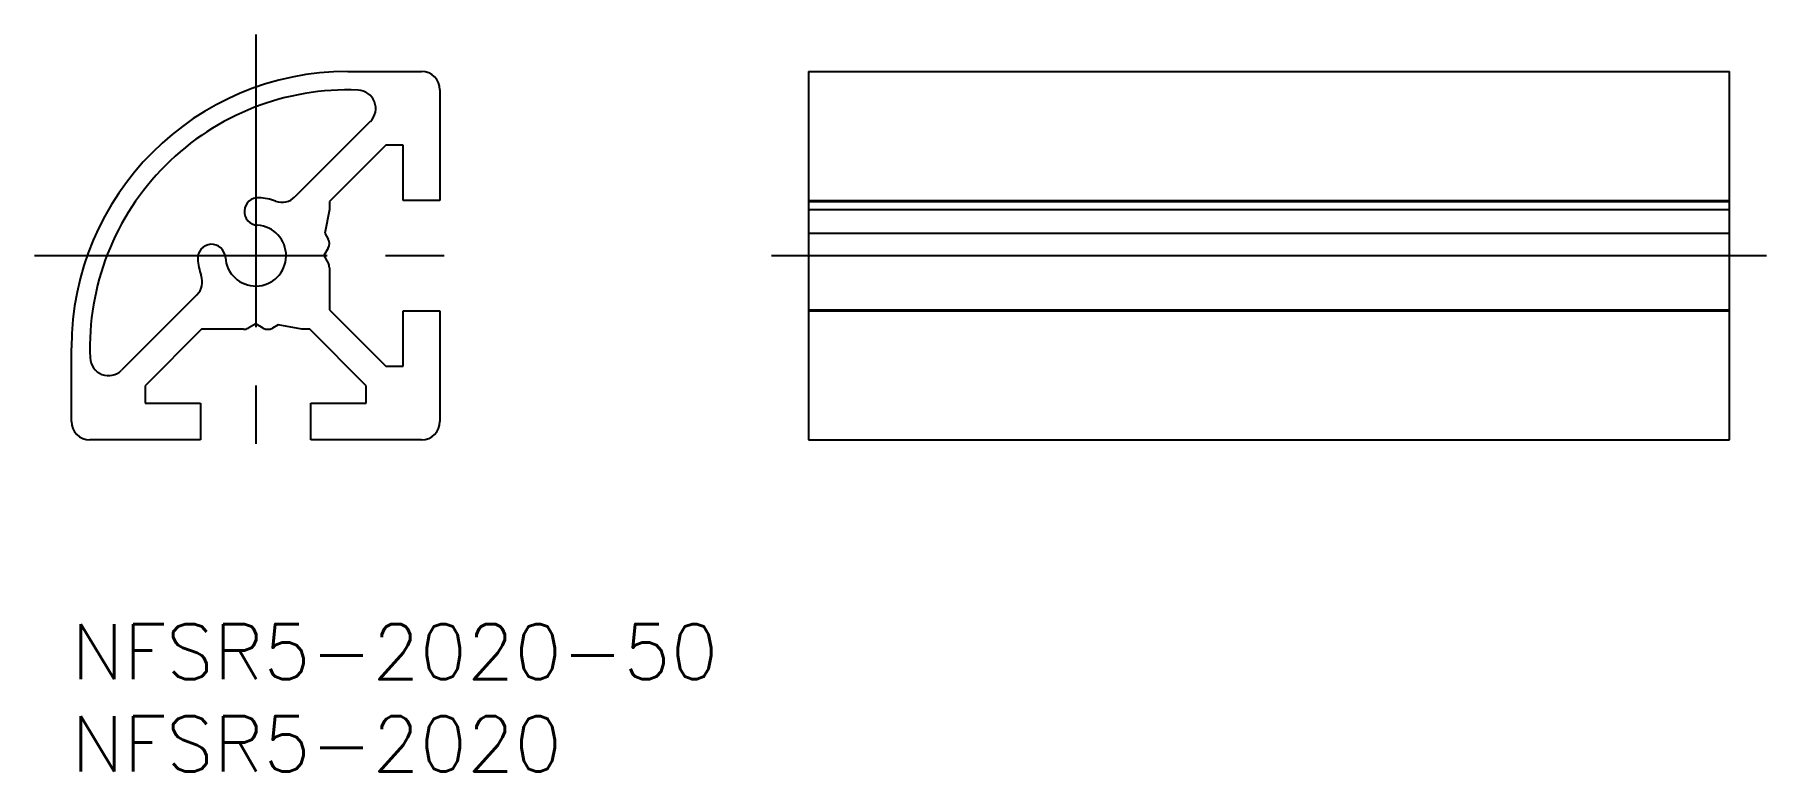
# Model space of a CAD drawing. Extents: x -2 to 92, y -8 to 32.
import ezdxf

# ---------------------------------------------------------------- set-up
doc = ezdxf.new("R2010")
doc.units = 0
doc.header["$LTSCALE"] = 0.5
doc.linetypes.add('CENTER', pattern=[50.8, 31.75, -6.35, 6.35, -6.35])
for name, color, linetype in [('MSM_CENTER', 1, 'CENTER'), ('MSM_CONTINUOUS', 7, 'CONTINUOUS'), ('MSM_PART_NUMBER', 7, 'CONTINUOUS')]:
    doc.layers.add(name, color=color, linetype=linetype)
doc.styles.get("Standard").update_dxf_attribs({"font": 'txt.shx', "height": 1.5, "bigfont": 'bigfont.shx'})

# ---------------------------------------------------------------- blocks, each defined once
blk = doc.blocks.new('*U3')
at = {"layer": 'MSM_PART_NUMBER'}
blk.add_text('NFSR5-2020-50', height=3, dxfattribs=at).set_placement((0, -3))
blk = doc.blocks.new('*U4')
at = {"layer": 'MSM_PART_NUMBER'}
blk.add_text('NFSR5-2020', height=3, dxfattribs=at).set_placement((0, -8))

msp = doc.modelspace()

# ---------------------------------------------------------------- linework, layer by layer
at = {"layer": 'MSM_CENTER'}
for p, q in [((10, 32), (10, 8)), ((-2, 20), (22, 20)), ((38, 20), (92, 20))]:
    msp.add_line(p, q, dxfattribs=at)
at = {"layer": 'MSM_CONTINUOUS'}
for p, q in [((15, 30), (19, 30)), ((40, 30), (90, 30)), ((40, 30), (40, 10)), ((90, 10), (90, 30)), ((20, 29), (20, 23)), ((16.222, 27.283), (12.13, 23.191)), ((17.061, 26), (14, 22.939)), ((18, 26), (17.061, 26)), ((18, 23), (18, 26)), ((14, 22.939), (14, 22.5)), ((20, 23), (18, 23)), ((40, 23), (90, 23)), ((40, 22.939), (90, 22.939)), ((14, 22.5), (13.751, 21.219)), ((40, 22.5), (90, 22.5)), ((13.751, 21.219), (13.933, 20.904)), ((40, 21.219), (90, 21.219)), ((13.933, 20.404), (13.7, 20)), ((13.7, 20), (13.933, 19.596)), ((40, 20), (90, 20)), ((14, 19.346), (14, 17.061)), ((6.809, 17.87), (2.717, 13.778)), ((14, 17.061), (17.061, 14)), ((18, 17), (20, 17)), ((18, 14), (18, 17)), ((20, 17), (20, 11)), ((40, 17.061), (90, 17.061)), ((40, 17), (90, 17)), ((7.061, 16), (4, 12.939)), ((9.346, 16), (7.061, 16)), ((10, 16.3), (9.596, 16.067)), ((10.404, 16.067), (10, 16.3)), ((11.219, 16.249), (10.904, 16.067)), ((12.5, 16), (11.219, 16.249)), ((12.939, 16), (12.5, 16)), ((16, 12.939), (12.939, 16)), ((0, 11), (0, 15)), ((17.061, 14), (18, 14)), ((4, 12.939), (4, 12)), ((16, 12), (16, 12.939)), ((4, 12), (7, 12)), ((7, 12), (7, 10)), ((13, 12), (16, 12)), ((13, 10), (13, 12)), ((7, 10), (1, 10)), ((19, 10), (13, 10)), ((40, 10), (90, 10))]:
    msp.add_line(p, q, dxfattribs=at)
for centre, radius, start, end in [((15, 15), 15, 90, 180), ((19, 29), 1, 0, 90), ((15, 15), 14, 87.72995, 182.27005), ((15.515, 27.99), 1, 315, 87.72995), ((10.134, 22.396), 0.75, 86.79004, 266.79004), ((10, 20), 3.15, 69.94112, 86.79004), ((11.423, 23.898), 1, 249.94112, 315), ((10, 20), 1.65, 183.20996, 86.79004), ((13.5, 20.654), 0.5, 330, 30), ((7.604, 19.866), 0.75, 3.20996, 183.20996), ((10, 20), 3.15, 183.20996, 200.05887), ((6.102, 18.577), 1, 315, 20.05888), ((13.5, 19.346), 0.5, 0, 30), ((9.346, 16.5), 0.5, 270, 300), ((10.654, 16.5), 0.5, 240, 300), ((2.01, 14.485), 1, 182.27005, 315), ((1, 11), 1, 180, 270), ((19, 11), 1, 270, 0)]:
    msp.add_arc(centre, radius, start, end, dxfattribs=at)

# ---------------------------------------------------------------- block references
for name in ['*U3', '*U4']:
    msp.add_blockref(name, (0, 0), dxfattribs=at)

doc.saveas('drawing.dxf')
